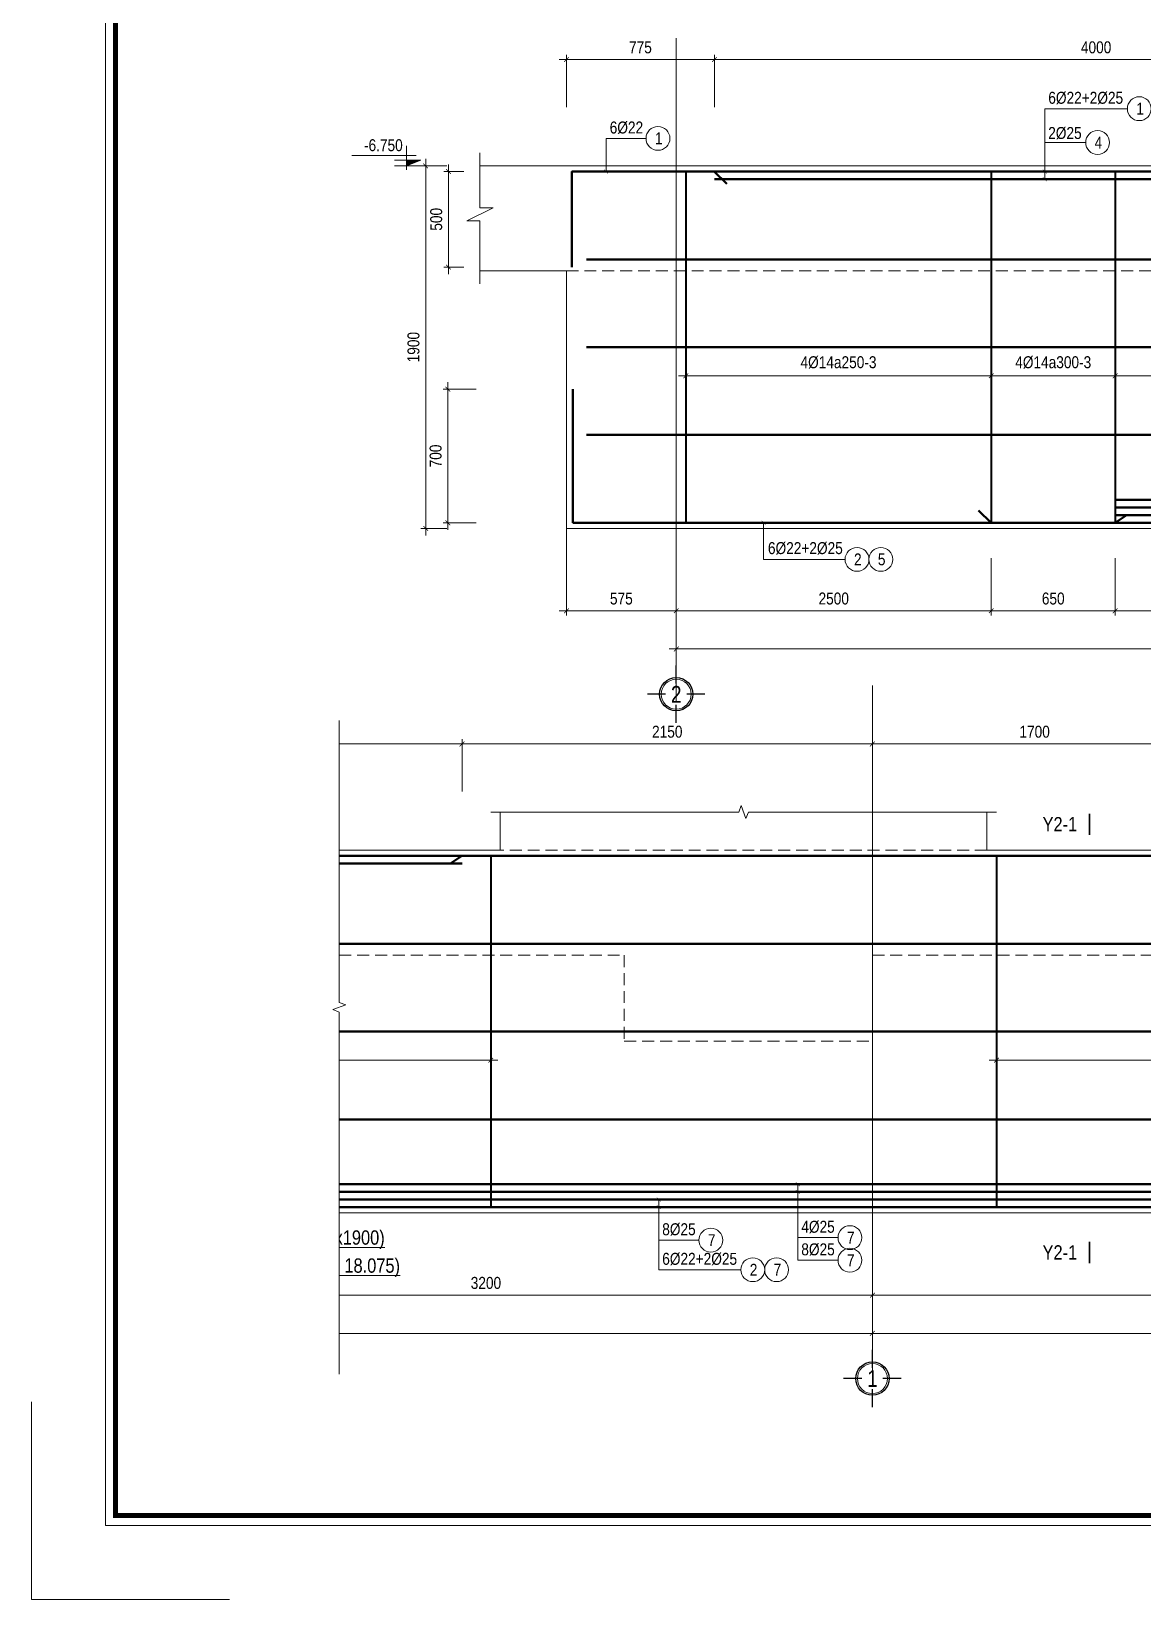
# Model space of a CAD drawing. Header units: millimetres. Extents: x 3014920 to 3563667, y -1638653 to -1356471.
# Drawn here: x 3018599 to 3024421, y -1621074 to -1612857 of the extents above; entities that cross this region are included whole.
import ezdxf
from ezdxf.enums import TextEntityAlignment as Align
from ezdxf.xclip import XClip

# ---------------------------------------------------------------- set-up
doc = ezdxf.new("R2010")
doc.units = ezdxf.units.MM
doc.header["$MEASUREMENT"] = 0
doc.header["$XCLIPFRAME"] = 0
doc.header["$PDMODE"] = 2
for name, pattern in [('6 TANG DIEN HINH 14-15$0$ACAD_ISO10W100', [18, 12, -3, 0, -3]), ('ACAD_ISO04W100', [30, 24, -3, 0, -3]), ('HIDDEN', [0.375, 0.25, -0.125])]:
    doc.linetypes.add(name, pattern=pattern)
doc.layers.get('0').update_dxf_attribs({"lineweight": 9})
doc.layers.get('Defpoints').update_dxf_attribs({"color": 10, "lineweight": 0})
for name, color, linetype, lineweight in [('2', 2, 'Continuous', 20), ('CDAI', 21, 'Continuous', 40), ('CTHEP', 50, 'Continuous', 50), ('DBAO', 90, 'Continuous', 13), ('DGIONG', 130, 'Continuous', 13), ('DMo', 9, 'HIDDEN', 9), ('HATCH', 154, 'Continuous', 9), ('KTH', 154, 'Continuous', 9), ('Net khuat', 8, 'HIDDEN', 13), ('TEXT', 7, 'Continuous', 15), ('TRUC', 251, 'ACAD_ISO04W100', 9)]:
    doc.layers.add(name, color=color, linetype=linetype, lineweight=lineweight)
doc.layers.add('8', color=8, linetype='Continuous')
doc.styles.add('HELVECONDENSE', font='VHELVCN_0.TTF')
doc.styles.add('Star-HelCon', font='VHELVCN_0.TTF')
doc.styles.add('TTP-HelCon', font='VHELVCN_0.TTF')
doc.styles.add('VNI-HELVE-CONDENSE', font='VHELVCN_0.TTF')
doc.dimstyles.new('kc-25', dxfattribs={"dimtxt": 62.5, "dimasz": 20, "dimexe": 20, "dimexo": 50, "dimgap": 25, "dimtad": 3, "dimdec": 0, "dimzin": 0, "dimdsep": 46, "dimtxsty": 'VNI-HELVE-CONDENSE', "dimblk": 'DIM', "dimcen": 2.5, "dimclrd": 256, "dimclre": 154, "dimclrt": 7, "dimaunit": 1, "dimadec": 0, "dimazin": 0, "dimtfac": 1, "dimtdec": 0, "dimtix": 1, "dimtmove": 0, "dimatfit": 3, "dimldrblk": 'DOT', "dimfxl": 1, "dimtolj": 1, "dimtzin": 0, "dimarcsym": 0})
doc.dimstyles.new('TTP-25', dxfattribs={"dimscale": 25, "dimtxt": 2.5, "dimasz": 1, "dimexe": 1, "dimexo": 1, "dimgap": 0.09, "dimtad": 0, "dimdec": 4, "dimrnd": 1, "dimzin": 9, "dimdsep": 46, "dimtxsty": 'TTP-HelCon', "dimblk": 'ARCHTICK', "dimcen": 0.09, "dimdle": 1.5, "dimclrd": 256, "dimclre": 256, "dimclrt": 7, "dimadec": 0, "dimazin": 0, "dimtfac": 1, "dimtdec": 4, "dimtmove": 0, "dimatfit": 3, "dimldrblk": 'ARCHTICK', "dimfxl": 1, "dimtvp": 1, "dimtolj": 1, "dimtzin": 0, "dimarcsym": 0})

# ---------------------------------------------------------------- blocks, each defined once
blk = doc.blocks.new('_ArchTick')
at = {"color": 0, "linetype": 'ByBlock', "const_width": 0.15}
blk.add_lwpolyline([(-0.5, -0.5), (0.5, 0.5)], dxfattribs=at)
blk = doc.blocks.new('*D2428')
at = {"layer": 'Defpoints', "color": 0, "transparency": 16777216}
for p in [(2585413.4, -2149866.8), (2579063.4, -2149983.3), (2579063.4, -2150484.3)]:
    blk.add_point(p, dxfattribs=at)
at = {"layer": 'KTH', "lineweight": -2, "transparency": 16777216}
for p, q in [((2585413.4, -2149891.8), (2585413.4, -2150509.3)), ((2579063.4, -2150008.3), (2579063.4, -2150509.3)), ((2585450.9, -2150484.3), (2579025.9, -2150484.3))]:
    blk.add_line(p, q, dxfattribs=at)
at = {"layer": 'KTH', "lineweight": -2, "transparency": 16777216, "xscale": 25, "yscale": 25, "zscale": 25, "rotation": 180}
blk.add_blockref('_ArchTick', (2579063.4, -2150484.3), dxfattribs=at)
at = {"layer": 'KTH', "lineweight": -2, "transparency": 16777216, "xscale": 25, "yscale": 25, "zscale": 25}
blk.add_blockref('_ArchTick', (2585413.4, -2150484.3), dxfattribs=at)
at = {"layer": 'KTH', "color": 7, "transparency": 16777216, "insert": (2582238.4, -2150420.4), "char_height": 62.5, "attachment_point": 5, "style": 'TTP-HelCon'}
blk.add_mtext('\\A1;6350', dxfattribs=at)
blk = doc.blocks.new('*D2429')
at = {"layer": 'Defpoints', "color": 0, "transparency": 16777216}
for p in [(2579063.4, -2149983.3), (2580713.9, -2149983.3), (2580713.9, -2150284.3)]:
    blk.add_point(p, dxfattribs=at)
at = {"layer": 'KTH', "lineweight": -2, "transparency": 16777216}
for p, q in [((2579063.4, -2150008.3), (2579063.4, -2150309.3)), ((2580713.9, -2150008.3), (2580713.9, -2150309.3)), ((2579025.9, -2150284.3), (2580751.4, -2150284.3))]:
    blk.add_line(p, q, dxfattribs=at)
at = {"layer": 'KTH', "lineweight": -2, "transparency": 16777216, "xscale": 25, "yscale": 25, "zscale": 25, "rotation": 180}
blk.add_blockref('_ArchTick', (2579063.4, -2150284.3), dxfattribs=at)
at = {"layer": 'KTH', "lineweight": -2, "transparency": 16777216, "xscale": 25, "yscale": 25, "zscale": 25}
blk.add_blockref('_ArchTick', (2580713.9, -2150284.3), dxfattribs=at)
at = {"layer": 'KTH', "color": 7, "transparency": 16777216, "insert": (2579888.6, -2150220.5), "char_height": 62.5, "attachment_point": 5, "style": 'TTP-HelCon'}
blk.add_mtext('\\A1;2500', dxfattribs=at)
blk = doc.blocks.new('*D2430')
at = {"layer": 'Defpoints', "color": 0, "transparency": 16777216}
for p in [(2580713.9, -2148555.8), (2581363.5, -2148555.8), (2580713.9, -2149052.9)]:
    blk.add_point(p, dxfattribs=at)
at = {"layer": 'KTH', "lineweight": -2, "transparency": 16777216}
for p, q in [((2580713.9, -2148580.8), (2580713.9, -2149077.9)), ((2581363.5, -2148580.8), (2581363.5, -2149077.9)), ((2581401, -2149052.9), (2580676.4, -2149052.9))]:
    blk.add_line(p, q, dxfattribs=at)
at = {"layer": 'KTH', "lineweight": -2, "transparency": 16777216, "xscale": 25, "yscale": 25, "zscale": 25, "rotation": 180}
blk.add_blockref('_ArchTick', (2580713.9, -2149052.9), dxfattribs=at)
at = {"layer": 'KTH', "lineweight": -2, "transparency": 16777216, "xscale": 25, "yscale": 25, "zscale": 25}
blk.add_blockref('_ArchTick', (2581363.5, -2149052.9), dxfattribs=at)
at = {"layer": 'KTH', "color": 7, "transparency": 16777216, "insert": (2581038.7, -2148983), "char_height": 62.5, "attachment_point": 5, "style": 'TTP-HelCon'}
blk.add_mtext('\\A1;4Þ14a300-3', dxfattribs=at)
blk = doc.blocks.new('dau truc')
blk.add_circle((0, 0), 180)
at = {"layer": '8'}
for p, q in [((0, 127), (0, 345)), ((-127, 0), (-345, 0)), ((0, -345), (0, -127)), ((345, 0), (127, 0))]:
    blk.add_line(p, q, dxfattribs=at)
blk.add_circle((0, 0), 200, dxfattribs=at)
at = {"layer": 'TEXT', "style": 'HELVECONDENSE'}
blk.add_attdef('A', text='', height=233, dxfattribs=at).set_placement((0, 0), align=Align.MIDDLE)
blk = doc.blocks.new('DIM')
h = blk.add_hatch(color=1)
h.paths.add_polyline_path([(0.49, 0.29, 1), (0.29, 0.49), (-0.19, 0), (0.19, 0)])
h.paths.add_polyline_path([(0.19, 0), (-0.19, 0), (-0.49, -0.29, 1), (-0.29, -0.49)])
at = {"color": 9}
for p, q in [((-0.19, 0), (-1.5, 0)), ((0.19, 0), (1.5, 0))]:
    blk.add_line(p, q, dxfattribs=at)
at = {"color": 1}
for p, q in [((-0.49, -0.29), (0.29, 0.49)), ((-0.29, -0.49), (0.49, 0.29)), ((-0.19, 0), (0.19, 0))]:
    blk.add_line(p, q, dxfattribs=at)
blk.add_arc((-0.39, -0.39), 0.138, 135, 315, dxfattribs=at)
blk = doc.blocks.new('*D2432')
at = {"layer": 'Defpoints', "color": 0, "transparency": 16777216}
for p in [(2577886.6, -2147952.9), (2577750.6, -2149852.9), (2577886.6, -2149852.9)]:
    blk.add_point(p, dxfattribs=at)
at = {"layer": 'KTH', "lineweight": -2, "transparency": 16777216}
for p, q in [((2577750.6, -2147915.4), (2577750.6, -2149890.4)), ((2577861.6, -2147952.9), (2577725.6, -2147952.9)), ((2577861.6, -2149852.9), (2577725.6, -2149852.9))]:
    blk.add_line(p, q, dxfattribs=at)
at = {"layer": 'KTH', "lineweight": -2, "transparency": 16777216, "xscale": 25, "yscale": 25, "zscale": 25}
for p, rotation in [((2577750.6, -2147952.9), 90), ((2577750.6, -2149852.9), 270)]:
    blk.add_blockref('_ArchTick', p, dxfattribs=dict(at, rotation=rotation))
at = {"layer": 'KTH', "color": 7, "transparency": 16777216, "insert": (2577686.8, -2148902.9), "char_height": 62.5, "attachment_point": 5, "rotation": 90, "style": 'TTP-HelCon'}
blk.add_mtext('\\A1;1900', dxfattribs=at)
blk = doc.blocks.new('CODE')
at = {"layer": 'DBAO'}
for p, q in [((-62.5, -20), (-62.5, 105)), ((-62.5, 0), (-137.5, 30)), ((-137.5, 30), (0, 30)), ((-137.5, 0), (0, 0)), ((-112.5, 55), (223.6, 55))]:
    blk.add_line(p, q, dxfattribs=at)
at = {"layer": 'HATCH', "color": 1}
blk.add_solid([(-62.5, 0), (-137.5, 30), (-62.5, 30)], dxfattribs=at)
blk = doc.blocks.new('*D2433')
at = {"layer": 'Defpoints', "color": 0, "transparency": 16777216}
for p in [(2581363.5, -2148555.8), (2583413.4, -2148555.8), (2581363.5, -2149052.9)]:
    blk.add_point(p, dxfattribs=at)
at = {"layer": 'KTH', "lineweight": -2, "transparency": 16777216}
for p, q in [((2581363.5, -2148580.8), (2581363.5, -2149077.9)), ((2583413.4, -2148580.8), (2583413.4, -2149077.9)), ((2583450.9, -2149052.9), (2581326, -2149052.9))]:
    blk.add_line(p, q, dxfattribs=at)
at = {"layer": 'KTH', "lineweight": -2, "transparency": 16777216, "xscale": 25, "yscale": 25, "zscale": 25, "rotation": 180}
blk.add_blockref('_ArchTick', (2581363.5, -2149052.9), dxfattribs=at)
at = {"layer": 'KTH', "lineweight": -2, "transparency": 16777216, "xscale": 25, "yscale": 25, "zscale": 25}
blk.add_blockref('_ArchTick', (2583413.4, -2149052.9), dxfattribs=at)
at = {"layer": 'KTH', "color": 7, "transparency": 16777216, "insert": (2582388.4, -2148983), "char_height": 62.5, "attachment_point": 5, "style": 'TTP-HelCon'}
blk.add_mtext('\\A1;\\A1;4Þ14a250-3', dxfattribs=at)
blk = doc.blocks.new('*D2434')
at = {"layer": 'Defpoints', "color": 0, "transparency": 16777216}
for p in [(2587113.3, -2147396.1), (2585413.4, -2147670.1), (2587113.3, -2147670.1)]:
    blk.add_point(p, dxfattribs=at)
at = {"layer": 'KTH', "lineweight": -2, "transparency": 16777216}
for p, q in [((2585375.9, -2147396.1), (2587150.8, -2147396.1)), ((2585413.4, -2147645.1), (2585413.4, -2147371.1)), ((2587113.3, -2147645.1), (2587113.3, -2147371.1))]:
    blk.add_line(p, q, dxfattribs=at)
at = {"layer": 'KTH', "lineweight": -2, "transparency": 16777216, "xscale": 25, "yscale": 25, "zscale": 25, "rotation": 180}
blk.add_blockref('_ArchTick', (2585413.4, -2147396.1), dxfattribs=at)
at = {"layer": 'KTH', "lineweight": -2, "transparency": 16777216, "xscale": 25, "yscale": 25, "zscale": 25}
blk.add_blockref('_ArchTick', (2587113.3, -2147396.1), dxfattribs=at)
at = {"layer": 'KTH', "color": 7, "transparency": 16777216, "insert": (2586263.3, -2147332.2), "char_height": 62.5, "attachment_point": 5, "style": 'TTP-HelCon'}
blk.add_mtext('\\A1;1700', dxfattribs=at)
blk = doc.blocks.new('*D2437')
at = {"layer": 'Defpoints', "color": 0, "transparency": 16777216}
for p in [(2586063.4, -2148555.8), (2588813.4, -2148555.8), (2588813.4, -2149052.9)]:
    blk.add_point(p, dxfattribs=at)
at = {"layer": 'KTH', "lineweight": -2, "transparency": 16777216}
for p, q in [((2586063.4, -2148580.8), (2586063.4, -2149077.9)), ((2588813.4, -2148580.8), (2588813.4, -2149077.9)), ((2586025.9, -2149052.9), (2588850.9, -2149052.9))]:
    blk.add_line(p, q, dxfattribs=at)
at = {"layer": 'KTH', "lineweight": -2, "transparency": 16777216, "xscale": 25, "yscale": 25, "zscale": 25, "rotation": 180}
blk.add_blockref('_ArchTick', (2586063.4, -2149052.9), dxfattribs=at)
at = {"layer": 'KTH', "lineweight": -2, "transparency": 16777216, "xscale": 25, "yscale": 25, "zscale": 25}
blk.add_blockref('_ArchTick', (2588813.4, -2149052.9), dxfattribs=at)
at = {"layer": 'KTH', "color": 7, "transparency": 16777216, "insert": (2587438.4, -2148983), "char_height": 62.5, "attachment_point": 5, "style": 'TTP-HelCon'}
blk.add_mtext('\\A1;\\A1;4Þ14a250-3', dxfattribs=at)
blk = doc.blocks.new('*D2439')
at = {"layer": 'Defpoints', "color": 0, "transparency": 16777216}
for p in [(2581363.5, -2149983.3), (2585413.4, -2149926.6), (2585413.4, -2150284.3)]:
    blk.add_point(p, dxfattribs=at)
at = {"layer": 'KTH', "lineweight": -2, "transparency": 16777216}
for p, q in [((2585413.4, -2149951.6), (2585413.4, -2150309.3)), ((2581363.5, -2150008.3), (2581363.5, -2150309.3)), ((2581326, -2150284.3), (2585450.9, -2150284.3))]:
    blk.add_line(p, q, dxfattribs=at)
at = {"layer": 'KTH', "lineweight": -2, "transparency": 16777216, "xscale": 25, "yscale": 25, "zscale": 25, "rotation": 180}
blk.add_blockref('_ArchTick', (2581363.5, -2150284.3), dxfattribs=at)
at = {"layer": 'KTH', "lineweight": -2, "transparency": 16777216, "xscale": 25, "yscale": 25, "zscale": 25}
blk.add_blockref('_ArchTick', (2585413.4, -2150284.3), dxfattribs=at)
at = {"layer": 'KTH', "color": 7, "transparency": 16777216, "insert": (2583388.4, -2150220.5), "char_height": 62.5, "attachment_point": 5, "style": 'TTP-HelCon'}
blk.add_mtext('\\A1;3200', dxfattribs=at)
blk = doc.blocks.new('*D2440')
at = {"layer": 'Defpoints', "color": 0, "transparency": 16777216}
for p in [(2585413.4, -2149866.8), (2589513.3, -2149923.4), (2585413.4, -2150284.3)]:
    blk.add_point(p, dxfattribs=at)
at = {"layer": 'KTH', "lineweight": -2, "transparency": 16777216}
for p, q in [((2585413.4, -2149891.8), (2585413.4, -2150309.3)), ((2589513.3, -2149948.4), (2589513.3, -2150309.3)), ((2589550.8, -2150284.3), (2585375.9, -2150284.3))]:
    blk.add_line(p, q, dxfattribs=at)
at = {"layer": 'KTH', "lineweight": -2, "transparency": 16777216, "xscale": 25, "yscale": 25, "zscale": 25, "rotation": 180}
blk.add_blockref('_ArchTick', (2585413.4, -2150284.3), dxfattribs=at)
at = {"layer": 'KTH', "lineweight": -2, "transparency": 16777216, "xscale": 25, "yscale": 25, "zscale": 25}
blk.add_blockref('_ArchTick', (2589513.3, -2150284.3), dxfattribs=at)
at = {"layer": 'KTH', "color": 7, "transparency": 16777216, "insert": (2587463.3, -2150220.5), "char_height": 62.5, "attachment_point": 5, "style": 'TTP-HelCon'}
blk.add_mtext('\\A1;4100', dxfattribs=at)
blk = doc.blocks.new('*D2441')
at = {"layer": 'Defpoints', "color": 0, "transparency": 16777216}
for p in [(2585413.4, -2149983.3), (2596563.4, -2149983.3), (2596563.4, -2150484.3)]:
    blk.add_point(p, dxfattribs=at)
at = {"layer": 'KTH', "lineweight": -2, "transparency": 16777216}
for p, q in [((2585413.4, -2150008.3), (2585413.4, -2150509.3)), ((2596563.4, -2150008.3), (2596563.4, -2150509.3)), ((2585375.9, -2150484.3), (2596600.9, -2150484.3))]:
    blk.add_line(p, q, dxfattribs=at)
at = {"layer": 'KTH', "lineweight": -2, "transparency": 16777216, "xscale": 25, "yscale": 25, "zscale": 25, "rotation": 180}
blk.add_blockref('_ArchTick', (2585413.4, -2150484.3), dxfattribs=at)
at = {"layer": 'KTH', "lineweight": -2, "transparency": 16777216, "xscale": 25, "yscale": 25, "zscale": 25}
blk.add_blockref('_ArchTick', (2596563.4, -2150484.3), dxfattribs=at)
at = {"layer": 'KTH', "color": 7, "transparency": 16777216, "insert": (2590988.4, -2150420.4), "char_height": 62.5, "attachment_point": 5, "style": 'TTP-HelCon'}
blk.add_mtext('\\A1;9650', dxfattribs=at)
blk = doc.blocks.new('MC')
at = {"layer": 'CTHEP', "const_width": 10, "elevation": 0}
blk.add_lwpolyline([(36, 150), (36, 0)], dxfattribs=at)
at = {"layer": 'TEXT', "style": 'TTP-HelCon'}
blk.add_attdef('A', text='', height=100, dxfattribs=at).set_placement((-50, 26), align=Align.RIGHT)
blk = doc.blocks.new('*D2442')
at = {"layer": 'Defpoints', "color": 0, "transparency": 16777216}
for p in [(2577866.8, -2149123.2), (2578041, -2149123.2), (2578041, -2149822.9)]:
    blk.add_point(p, dxfattribs=at)
at = {"layer": 'KTH', "lineweight": -2, "transparency": 16777216}
for p, q in [((2577866.8, -2149860.4), (2577866.8, -2149085.7)), ((2578016, -2149123.2), (2577841.8, -2149123.2)), ((2578016, -2149822.9), (2577841.8, -2149822.9))]:
    blk.add_line(p, q, dxfattribs=at)
at = {"layer": 'KTH', "lineweight": -2, "transparency": 16777216, "xscale": 25, "yscale": 25, "zscale": 25}
for p, rotation in [((2577866.8, -2149123.2), 90), ((2577866.8, -2149822.9), 270)]:
    blk.add_blockref('_ArchTick', p, dxfattribs=dict(at, rotation=rotation))
at = {"layer": 'KTH', "color": 7, "transparency": 16777216, "insert": (2577803, -2149473.1), "char_height": 62.5, "attachment_point": 5, "rotation": 90, "style": 'TTP-HelCon'}
blk.add_mtext('\\A1;700', dxfattribs=at)
blk = doc.blocks.new('*D2443')
at = {"layer": 'Defpoints', "color": 0, "transparency": 16777216}
for p in [(2577976.2, -2147982.9), (2577870, -2148482.9), (2577976.2, -2148482.9)]:
    blk.add_point(p, dxfattribs=at)
at = {"layer": 'KTH', "lineweight": -2, "transparency": 16777216}
for p, q in [((2577951.2, -2147982.9), (2577845, -2147982.9)), ((2577870, -2147945.4), (2577870, -2148520.4)), ((2577951.2, -2148482.9), (2577845, -2148482.9))]:
    blk.add_line(p, q, dxfattribs=at)
at = {"layer": 'KTH', "lineweight": -2, "transparency": 16777216, "xscale": 25, "yscale": 25, "zscale": 25}
for p, rotation in [((2577870, -2147982.9), 90), ((2577870, -2148482.9), 270)]:
    blk.add_blockref('_ArchTick', p, dxfattribs=dict(at, rotation=rotation))
at = {"layer": 'KTH', "color": 7, "transparency": 16777216, "insert": (2577806.1, -2148232.9), "char_height": 62.5, "attachment_point": 5, "rotation": 90, "style": 'TTP-HelCon'}
blk.add_mtext('\\A1;500', dxfattribs=at)
blk = doc.blocks.new('*D2446')
at = {"layer": 'Defpoints', "color": 0, "transparency": 16777216}
for p in [(2578488.4, -2149662.9), (2579063.4, -2149730.9), (2579063.4, -2150284.3)]:
    blk.add_point(p, dxfattribs=at)
at = {"layer": 'KTH', "lineweight": -2, "transparency": 16777216}
for p, q in [((2578488.4, -2149687.9), (2578488.4, -2150309.3)), ((2579063.4, -2149755.9), (2579063.4, -2150309.3)), ((2578450.9, -2150284.3), (2579100.9, -2150284.3))]:
    blk.add_line(p, q, dxfattribs=at)
at = {"layer": 'KTH', "lineweight": -2, "transparency": 16777216, "xscale": 25, "yscale": 25, "zscale": 25, "rotation": 180}
blk.add_blockref('_ArchTick', (2578488.4, -2150284.3), dxfattribs=at)
at = {"layer": 'KTH', "lineweight": -2, "transparency": 16777216, "xscale": 25, "yscale": 25, "zscale": 25}
blk.add_blockref('_ArchTick', (2579063.4, -2150284.3), dxfattribs=at)
at = {"layer": 'KTH', "color": 7, "transparency": 16777216, "insert": (2578775.9, -2150220.5), "char_height": 62.5, "attachment_point": 5, "style": 'TTP-HelCon'}
blk.add_mtext('\\A1;575', dxfattribs=at)
blk = doc.blocks.new('*D2448')
at = {"layer": 'Defpoints', "color": 0, "transparency": 16777216}
for p in [(2579263.3, -2147396.1), (2578488.4, -2147670.1), (2579263.3, -2147670.1)]:
    blk.add_point(p, dxfattribs=at)
at = {"layer": 'KTH', "lineweight": -2, "transparency": 16777216}
for p, q in [((2578450.9, -2147396.1), (2579300.8, -2147396.1)), ((2578488.4, -2147645.1), (2578488.4, -2147371.1)), ((2579263.3, -2147645.1), (2579263.3, -2147371.1))]:
    blk.add_line(p, q, dxfattribs=at)
at = {"layer": 'KTH', "lineweight": -2, "transparency": 16777216, "xscale": 25, "yscale": 25, "zscale": 25, "rotation": 180}
blk.add_blockref('_ArchTick', (2578488.4, -2147396.1), dxfattribs=at)
at = {"layer": 'KTH', "lineweight": -2, "transparency": 16777216, "xscale": 25, "yscale": 25, "zscale": 25}
blk.add_blockref('_ArchTick', (2579263.3, -2147396.1), dxfattribs=at)
at = {"layer": 'KTH', "color": 7, "transparency": 16777216, "insert": (2578875.8, -2147332.2), "char_height": 62.5, "attachment_point": 5, "style": 'TTP-HelCon'}
blk.add_mtext('\\A1;775', dxfattribs=at)
blk = doc.blocks.new('*D2449')
at = {"layer": 'Defpoints', "color": 0, "transparency": 16777216}
for p in [(2585413.4, -2147396.1), (2583263.4, -2147670.1), (2585413.4, -2147703.6)]:
    blk.add_point(p, dxfattribs=at)
at = {"layer": 'KTH', "lineweight": -2, "transparency": 16777216}
for p, q in [((2583225.9, -2147396.1), (2585450.9, -2147396.1)), ((2583263.4, -2147645.1), (2583263.4, -2147371.1)), ((2585413.4, -2147678.6), (2585413.4, -2147371.1))]:
    blk.add_line(p, q, dxfattribs=at)
at = {"layer": 'KTH', "lineweight": -2, "transparency": 16777216, "xscale": 25, "yscale": 25, "zscale": 25, "rotation": 180}
blk.add_blockref('_ArchTick', (2583263.4, -2147396.1), dxfattribs=at)
at = {"layer": 'KTH', "lineweight": -2, "transparency": 16777216, "xscale": 25, "yscale": 25, "zscale": 25}
blk.add_blockref('_ArchTick', (2585413.4, -2147396.1), dxfattribs=at)
at = {"layer": 'KTH', "color": 7, "transparency": 16777216, "insert": (2584338.4, -2147332.2), "char_height": 62.5, "attachment_point": 5, "style": 'TTP-HelCon'}
blk.add_mtext('\\A1;2150', dxfattribs=at)
blk = doc.blocks.new('*D2450')
at = {"layer": 'Defpoints', "color": 0, "transparency": 16777216}
for p in [(2583263.4, -2147396.1), (2579263.3, -2147670.1), (2583263.4, -2147670.1)]:
    blk.add_point(p, dxfattribs=at)
at = {"layer": 'KTH', "lineweight": -2, "transparency": 16777216}
for p, q in [((2579225.8, -2147396.1), (2583300.9, -2147396.1)), ((2579263.3, -2147645.1), (2579263.3, -2147371.1)), ((2583263.4, -2147645.1), (2583263.4, -2147371.1))]:
    blk.add_line(p, q, dxfattribs=at)
at = {"layer": 'KTH', "lineweight": -2, "transparency": 16777216, "xscale": 25, "yscale": 25, "zscale": 25, "rotation": 180}
blk.add_blockref('_ArchTick', (2579263.3, -2147396.1), dxfattribs=at)
at = {"layer": 'KTH', "lineweight": -2, "transparency": 16777216, "xscale": 25, "yscale": 25, "zscale": 25}
blk.add_blockref('_ArchTick', (2583263.4, -2147396.1), dxfattribs=at)
at = {"layer": 'KTH', "color": 7, "transparency": 16777216, "insert": (2581263.4, -2147332.2), "char_height": 62.5, "attachment_point": 5, "style": 'TTP-HelCon'}
blk.add_mtext('\\A1;4000', dxfattribs=at)
blk = doc.blocks.new('*D2451')
at = {"layer": 'Defpoints', "color": 0, "transparency": 16777216}
for p in [(2579113.3, -2148556.9), (2580713.9, -2148555.8), (2580713.9, -2149052.9)]:
    blk.add_point(p, dxfattribs=at)
at = {"layer": 'KTH', "lineweight": -2, "transparency": 16777216}
for p, q in [((2579113.3, -2148581.9), (2579113.3, -2149077.9)), ((2580713.9, -2148580.8), (2580713.9, -2149077.9)), ((2579075.8, -2149052.9), (2580751.4, -2149052.9))]:
    blk.add_line(p, q, dxfattribs=at)
at = {"layer": 'KTH', "lineweight": -2, "transparency": 16777216, "xscale": 25, "yscale": 25, "zscale": 25, "rotation": 180}
blk.add_blockref('_ArchTick', (2579113.3, -2149052.9), dxfattribs=at)
at = {"layer": 'KTH', "lineweight": -2, "transparency": 16777216, "xscale": 25, "yscale": 25, "zscale": 25}
blk.add_blockref('_ArchTick', (2580713.9, -2149052.9), dxfattribs=at)
at = {"layer": 'KTH', "color": 7, "transparency": 16777216, "insert": (2579913.6, -2148983), "char_height": 62.5, "attachment_point": 5, "style": 'TTP-HelCon'}
blk.add_mtext('\\A1;4Þ14a250-3', dxfattribs=at)
blk = doc.blocks.new('*D2452')
at = {"layer": 'Defpoints', "color": 0, "transparency": 16777216}
for p in [(2580713.9, -2149983.3), (2581363.5, -2149983.3), (2581363.5, -2150284.3)]:
    blk.add_point(p, dxfattribs=at)
at = {"layer": 'KTH', "lineweight": -2, "transparency": 16777216}
for p, q in [((2580713.9, -2150008.3), (2580713.9, -2150309.3)), ((2581363.5, -2150008.3), (2581363.5, -2150309.3)), ((2580676.4, -2150284.3), (2581401, -2150284.3))]:
    blk.add_line(p, q, dxfattribs=at)
at = {"layer": 'KTH', "lineweight": -2, "transparency": 16777216, "xscale": 25, "yscale": 25, "zscale": 25, "rotation": 180}
blk.add_blockref('_ArchTick', (2580713.9, -2150284.3), dxfattribs=at)
at = {"layer": 'KTH', "lineweight": -2, "transparency": 16777216, "xscale": 25, "yscale": 25, "zscale": 25}
blk.add_blockref('_ArchTick', (2581363.5, -2150284.3), dxfattribs=at)
at = {"layer": 'KTH', "color": 7, "transparency": 16777216, "insert": (2581038.7, -2150220.5), "char_height": 62.5, "attachment_point": 5, "style": 'TTP-HelCon'}
blk.add_mtext('\\A1;650', dxfattribs=at)
blk = doc.blocks.new('2Y-5')
at = {"layer": 'CTHEP'}
blk.add_line((55785, -500), (100, -500), dxfattribs=at)
for points in [[(25, -230), (25, -30), (55895, -30), (55895, -230)], [(25, -370), (25, -970), (55895, -970), (55895, -370)]]:
    blk.add_lwpolyline(points, dxfattribs=at)
blk = doc.blocks.new('CHG_XX_Khung ten')
blk.add_lwpolyline([(15, 579), (826, 579), (826, 15), (15, 15)], close=True)
at = {"color": 4, "linetype": 'Continuous', "const_width": 1}
blk.add_lwpolyline([(17, 577), (824, 577), (824, 17), (17, 17)], close=True, dxfattribs=at)
at = {"layer": 'Defpoints', "color": 1, "ltscale": 2}
blk.add_lwpolyline([(40.06, 0), (0, 0), (0, 40)], dxfattribs=at)
blk = doc.blocks.new('2Y-2')
at = {"layer": 'CDAI', "elevation": 0}
for points in [[(2579113.3459, -2147982.93874), (2579113.3459, -2149822.93874)], [(2580713.89093, -2147982.93874), (2580713.89093, -2149822.93874)]]:
    blk.add_lwpolyline(points, dxfattribs=at)
at = {"layer": 'CDAI'}
for points in [[(2581363.53829, -2147982.93874), (2581363.53829, -2149822.93874)], [(2583413.35308, -2147982.93874), (2583413.35308, -2149822.93874)], [(2586063.35308, -2147982.93874), (2586063.35308, -2149822.93874)]]:
    blk.add_lwpolyline(points, dxfattribs=at)
at = {"layer": 'CTHEP'}
for p, q in [((2578516.92881, -2147982.93874), (2578516.92881, -2148482.93874)), ((2579261.35848, -2147982.93874), (2579328.1931, -2148046.67291)), ((2583202.38761, -2148022.93873), (2583262.23923, -2147982.93874)), ((2596431.52841, -2148442.93874), (2578593.30159, -2148442.93874)), ((2596431.52841, -2148902.93874), (2578593.30159, -2148902.93874)), ((2578521.75927, -2149122.93874), (2578521.75927, -2149822.93874)), ((2596431.52841, -2149362.93874), (2578593.30159, -2149362.93874)), ((2578521.75927, -2149822.93874), (2596533.35307, -2149822.93873)), ((2580647.05631, -2149759.20456), (2580713.89093, -2149822.93874)), ((2581363.53829, -2149822.93874), (2581423.3899, -2149782.93874))]:
    blk.add_line(p, q, dxfattribs=at)
for points in [[(2578516.92881, -2147982.93874), (2578516.92881, -2147982.93874), (2596530.06128, -2147982.93874)], [(2581363.53829, -2149702.93874), (2589513.3458, -2149702.93874)], [(2581363.53829, -2149742.93874), (2589513.3458, -2149742.93874)], [(2581363.53829, -2149782.93874), (2589513.3458, -2149782.93874)]]:
    blk.add_lwpolyline(points, dxfattribs=at)
at = {"layer": 'CTHEP', "elevation": 0}
blk.add_lwpolyline([(2579263.34613, -2148022.93874), (2583263.36058, -2148022.93874)], dxfattribs=at)
at = {"layer": 'DBAO', "linetype": 'Continuous'}
for p, q in [((2583463.3533, -2147752.93874), (2583463.3533, -2147952.93874)), ((2586013.35308, -2147752.93874), (2586013.35308, -2147952.93874)), ((2579063.35341, -2147952.93874), (2578034.71227, -2147952.93874)), ((2579063.35341, -2147952.93874), (2583463.35308, -2147952.93874)), ((2586013.35308, -2147952.93874), (2589263.36196, -2147952.93874)), ((2578488.35341, -2148502.93874), (2578034.71227, -2148502.93874))]:
    blk.add_line(p, q, dxfattribs=at)
at = {"layer": 'DBAO'}
for p, q in [((2578488.35341, -2148502.93874), (2578488.35341, -2149852.93874)), ((2578488.35341, -2149852.93874), (2579063.35341, -2149852.93874))]:
    blk.add_line(p, q, dxfattribs=at)
at = {"layer": 'DBAO', "linetype": 'Continuous', "flags": 128}
blk.add_lwpolyline([(2579063.35341, -2148502.93874), (2579063.35341, -2149852.93874), (2596563.35307, -2149852.93874), (2596563.35307, -2147952.93874)], dxfattribs=at)
at = {"layer": 'DGIONG', "linetype": 'Continuous', "flags": 128}
blk.add_lwpolyline([(2586063.35308, -2147752.93874), (2584763.35319, -2147752.93874), (2584750.85319, -2147787.28221), (2584725.85319, -2147718.59527), (2584713.35319, -2147752.93874), (2583413.3533, -2147752.93874)], dxfattribs=at)
at = {"layer": 'DGIONG', "elevation": 0}
blk.add_lwpolyline([(2578034.71227, -2147884.18874), (2578034.71227, -2148172.93874), (2578103.46227, -2148172.93874), (2577965.96227, -2148241.68874), (2578034.71227, -2148241.68874), (2578034.71227, -2148571.68874)], dxfattribs=at)
at = {"layer": 'DGIONG'}
for centre in [(2581489.74375, -2147653.28842), (2578967.83619, -2147809.0114), (2581271.2879, -2147830.79541), (2580010.64578, -2150014.983), (2580135.64578, -2150014.983), (2584567.03247, -2149995.98113), (2585295.67901, -2149982.90145), (2585295.67905, -2150101.33781), (2584786.42885, -2150150.96213), (2584911.42885, -2150150.96213)]:
    blk.add_circle(centre, 62.5, dxfattribs=at)
at = {"layer": 'Net khuat', "ltscale": 250}
for p, q in [((2586013.35308, -2147952.93874), (2583463.3533, -2147952.93874)), ((2586013.34558, -2147952.93874), (2586013.35308, -2147952.93874)), ((2578488.35341, -2148502.93874), (2584113.35308, -2148502.93874)), ((2584113.35308, -2148502.93874), (2584113.35308, -2148952.93874)), ((2585413.35308, -2148502.93874), (2595863.35307, -2148502.93874)), ((2585413.35308, -2148952.93874), (2585413.35308, -2148502.93874)), ((2584113.35308, -2148952.93874), (2585413.35308, -2148952.93874))]:
    blk.add_line(p, q, dxfattribs=at)
at = {"layer": 'TRUC', "linetype": '6 TANG DIEN HINH 14-15$0$ACAD_ISO10W100', "ltscale": 1250, "elevation": 0}
for points in [[(2579063.35341, -2147089.02412), (2579063.35341, -2150760.50642)], [(2579063.35341, -2147089.02412), (2579063.35341, -2150760.50642)], [(2579063.35341, -2147392.43874), (2579063.35341, -2150341.93874)]]:
    blk.add_lwpolyline(points, dxfattribs=at)
at = {"layer": 'TRUC', "linetype": '6 TANG DIEN HINH 14-15$0$ACAD_ISO10W100', "ltscale": 1250}
blk.add_lwpolyline([(2585413.3533, -2147089.02412), (2585413.3533, -2150760.50642)], dxfattribs=at)
at = {"xscale": 0.75, "yscale": 0.75, "zscale": 0.75}
for p in [(2586523.8094, -2147873.4325), (2586523.8094, -2150117.16679)]:
    blk.add_blockref('MC', p, dxfattribs=at).add_auto_attribs({'A': 'Y2-1'})
at = {"layer": '2', "ltscale": 300}
ref = blk.add_blockref('dau truc', (2579063.35341, -2150721.28961), dxfattribs=dict(at, xscale=0.4367131295148283, yscale=0.4367131295148283, zscale=0.4367131295148283))
ref.add_attrib('A', '2', dxfattribs={"layer": 'TEXT', "height": 87.5, "style": 'HELVECONDENSE'}).set_placement((2579063.35341, -2150721.28961), align=Align.MIDDLE)
ref = blk.add_blockref('dau truc', (2585413.3533, -2150721.28961), dxfattribs=dict(at, xscale=0.4367131295148283, yscale=0.4367131295148283, zscale=0.4367131295148283))
ref.add_attrib('A', '1', dxfattribs={"layer": 'TEXT', "height": 87.5, "style": 'HELVECONDENSE'}).set_placement((2585413.3533, -2150721.28961), align=Align.MIDDLE)
at = {"layer": 'KTH', "linetype": 'Continuous', "xscale": -1}
blk.add_blockref('CODE', (2577588.11149, -2147952.93874), dxfattribs=at)
at = {"layer": 'TEXT', "style": 'TTP-HelCon'}
for s, p in [('6Þ22+2Þ25', (2581012.88997, -2147627.43547, 0)), ('6Þ22', (2578714.84796, -2147783.15846, 0)), ('2Þ25', (2581012.4951, -2147811.95699, 0)), ('8Þ25', (2584312.11409, -2149970.12819, 0)), ('4Þ25', (2585040.76064, -2149957.04851, 0)), ('6Þ22+2Þ25', (2579543.91749, -2149987.08594, 0)), ('6Þ22+2Þ25', (2584312.11409, -2150125.10919, 0)), ('8Þ25', (2585040.76067, -2150075.48487, 0))]:
    blk.add_text(s, height=62.5, dxfattribs=at).set_placement(p)
at = {"layer": 'TEXT', "style": 'Star-HelCon'}
for s, p in [('1', (2581493.91042, -2147653.28842)), ('1', (2578972.00286, -2147809.0114)), ('4', (2581275.45456, -2147830.79541)), ('2', (2580014.81245, -2150014.983)), ('5', (2580139.81245, -2150014.983)), ('7', (2584571.19913, -2149995.98113)), ('7', (2585299.84568, -2149982.90145)), ('7', (2585299.84571, -2150101.33781)), ('2', (2584790.59552, -2150150.96213)), ('7', (2584915.59552, -2150150.96213))]:
    blk.add_text(s, height=62.5, dxfattribs=at).set_placement(p, align=Align.MIDDLE)
at = {"layer": 'TEXT', "style": 'TTP-HelCon'}
blk.add_text('-6.750', height=62.5, dxfattribs=at).set_placement((2577630.37815, -2147875.94375), align=Align.RIGHT)
at = {"layer": 'TEXT', "color": 6, "style": 'TTP-HelCon'}
for s, p in [('%%UDH2-Y-2(700x1900)', (2582473.65893, -2150019.68109)), ('%%U(SL : 03CK   L = 18.075)', (2582473.65893, -2150166.57569))]:
    blk.add_text(s, height=75, dxfattribs=at).set_placement(p, align=Align.CENTER)
at = {"layer": 'KTH'}
for base, p1, p2, angle, picture, middle in [((2579263.34613, -2147396.05998), (2578488.35337, -2147670.0646), (2579263.34613, -2147670.06459), 180, '*D2448', (2578875.84975, -2147332.22665)), ((2583263.360580042, -2147396.0599794472), (2579263.3461294579, -2147670.064587492), (2583263.360580042, -2147670.064587492), 180, '*D2450', (2581263.3533547502, -2147332.2266461141)), ((2585413.3533, -2147396.05998), (2583263.36058, -2147670.06459), (2585413.3533, -2147703.55745), 180, '*D2449', (2584338.35694, -2147332.22665)), ((2587113.3458, -2147396.05998), (2585413.3533, -2147670.06459), (2587113.3458, -2147670.06459), 180, '*D2434', (2586263.34955, -2147332.22665)), ((2577750.61149, -2149852.93874), (2577886.61149, -2147952.93874), (2577886.61149, -2149852.93874), 90, '*D2432', (2577686.77815, -2148902.93874)), ((2585413.3533, -2150284.32515), (2589513.3458, -2149923.42352), (2585413.3533, -2149866.76978), 180, '*D2440', (2587463.34955, -2150220.49182))]:
    dim = blk.add_linear_dim(base=base, p1=p1, p2=p2, angle=angle, dimstyle='TTP-25', override={"dimtmove": 1}, dxfattribs=at)
    dim.commit()
    dim.dimension.update_dxf_attribs({"geometry": picture, "text_midpoint": middle})
for p1, p2, distance, picture, middle in [((2577976.21114, -2147982.93874), (2577976.21114, -2148482.93874), -106.23814, '*D2443', (2577806.13967, -2148232.93874)), ((2578041.01415, -2149822.93874), (2578041.01415, -2149123.2017), 174.22887, '*D2442', (2577802.95195, -2149473.07022))]:
    dim = blk.add_aligned_dim(p1=p1, p2=p2, distance=distance, dimstyle='TTP-25', override={"dimtmove": 1}, dxfattribs=at)
    dim.commit()
    dim.dimension.update_dxf_attribs({"geometry": picture, "text_midpoint": middle})
for base, p1, p2, text, picture, middle in [((2580713.89093, -2149052.93874), (2579113.3459, -2148556.94961), (2580713.89093, -2148555.80207), '4Þ14a250-3', '*D2451', (2579913.61842, -2148983.02207)), ((2580713.89093, -2149052.93874), (2581363.53829, -2148555.80207), (2580713.89093, -2148555.80207), '4Þ14a300-3', '*D2430', (2581038.71461, -2148983.02207)), ((2588813.36196, -2149052.93874), (2586063.35308, -2148555.80207), (2588813.36196, -2148555.80207), '\\A1;4Þ14a250-3', '*D2437', (2587438.35752, -2148983.02207)), ((2579063.35341, -2150484.28089), (2585413.3533, -2149866.76978), (2579063.35341, -2149983.28089), '6350', '*D2428', (2582238.35335, -2150420.44756)), ((2580713.89093, -2150284.32515), (2579063.35341, -2149983.28089), (2580713.89093, -2149983.28089), '2500', '*D2429', (2579888.62217, -2150220.49182)), ((2585413.3533, -2150284.32515), (2581363.53829, -2149983.28089), (2585413.3533, -2149926.62715), '3200', '*D2439', (2583388.44579, -2150220.49182))]:
    dim = blk.add_linear_dim(base=base, p1=p1, p2=p2, text=text, dimstyle='TTP-25', override={"dimtmove": 1}, dxfattribs=at)
    dim.commit()
    dim.dimension.update_dxf_attribs({"geometry": picture, "text_midpoint": middle})
for base, p1, p2, text, picture, middle in [((2581363.53829, -2149052.93874), (2583413.35308, -2148555.80207), (2581363.53829, -2148555.80207), '\\A1;4Þ14a250-3', '*D2433', (2582388.44568, -2148983.02207)), ((2596563.35307, -2150484.28089), (2585413.3533, -2149983.28089), (2596563.35307, -2149983.28089), '9650', '*D2441', (2590988.35319, -2150420.44756))]:
    dim = blk.add_linear_dim(base=base, p1=p1, p2=p2, angle=180, text=text, dimstyle='TTP-25', override={"dimtmove": 1}, dxfattribs=at)
    dim.commit()
    dim.dimension.update_dxf_attribs({"geometry": picture, "text_midpoint": middle})
for base, p1, p2, picture, middle in [((2579063.35341, -2150284.32515), (2578488.35341, -2149662.85739), (2579063.35341, -2149730.86465), '*D2446', (2578775.85341, -2150220.49182)), ((2581363.53829, -2150284.32515), (2580713.89093, -2149983.28089), (2581363.53829, -2149983.28089), '*D2452', (2581038.71461, -2150220.49182))]:
    dim = blk.add_linear_dim(base=base, p1=p1, p2=p2, dimstyle='TTP-25', override={"dimtmove": 1}, dxfattribs=at)
    dim.commit()
    dim.dimension.update_dxf_attribs({"geometry": picture, "text_midpoint": middle})
at = {"layer": 'DGIONG'}
for points in [[(2580994.37821, -2147982.93874), (2580994.37794, -2147653.28842), (2581427.24375, -2147653.28842)], [(2578696.33619, -2147982.93874), (2578696.33593, -2147809.0114), (2578905.33619, -2147809.0114)], [(2580994.37821, -2148022.93874), (2580994.37794, -2147830.79541), (2581208.7879, -2147830.79541)], [(2585022.24897, -2149742.93874), (2585022.2486, -2149982.90145), (2585233.17901, -2149982.90145)], [(2585022.249, -2149702.93874), (2585022.24864, -2150101.33781), (2585233.17905, -2150101.33781)], [(2579520.90572, -2149822.93874), (2579520.90546, -2150014.983), (2579948.14578, -2150014.983)], [(2584293.60242, -2149782.93874), (2584293.60206, -2149995.98113), (2584504.53247, -2149995.98113)], [(2584293.6024, -2149822.93874), (2584293.60206, -2150150.96213), (2584723.92885, -2150150.96213)]]:
    blk.add_leader(points, dimstyle='kc-25', override={"dimtad": 0, "dimldrblk": 'ArchTick', "dimfxl": 100, "dimarcsym": 1}, dxfattribs=at)

msp = doc.modelspace()

# ---------------------------------------------------------------- linework, layer by layer
at = {"layer": 'DGIONG', "linetype": 'Continuous', "flags": 128}
msp.add_lwpolyline([(3020212.02095, -1619892.65566), (3020212.02101, -1617995.28647), (3020177.67754, -1617982.78647), (3020246.36447, -1617957.78647), (3020212.02101, -1617945.28647), (3020212.0209, -1616468.19305)], dxfattribs=at)

# ---------------------------------------------------------------- block references
at = {"layer": 'DMo'}
ref = msp.add_blockref('2Y-5', (3021131.82276, -1617711.23708), dxfattribs=at)
XClip(ref).set_block_clipping_path([(41778.726174139, -2594.245122293), (56471.7599720033, 964.7246458821)])
at = {"layer": 'Net khuat'}
ref = msp.add_blockref('2Y-2', (442914.04244, 534391.48351), dxfattribs=at)
XClip(ref).set_block_clipping_path([(2576852.5404482996, -2150873.187051835), (2587200.2935518106, -2147284.084271179)])
ref = msp.add_blockref('2Y-2', (437592.01964, 530805.27949), dxfattribs=at)
XClip(ref).set_block_clipping_path([(2582620.0012355167, -2151209.8654558519), (2597344.6406467305, -2146987.7289885757)])

# ---------------------------------------------------------------- next in the draw order: block references
at = {"color": 5, "xscale": 25.92478421704392, "yscale": 25.92478421704392, "zscale": 25.92478421704392}
msp.add_blockref('CHG_XX_Khung ten', (3018598.62735, -1621074.38806), dxfattribs=at)

doc.saveas('drawing.dxf')
